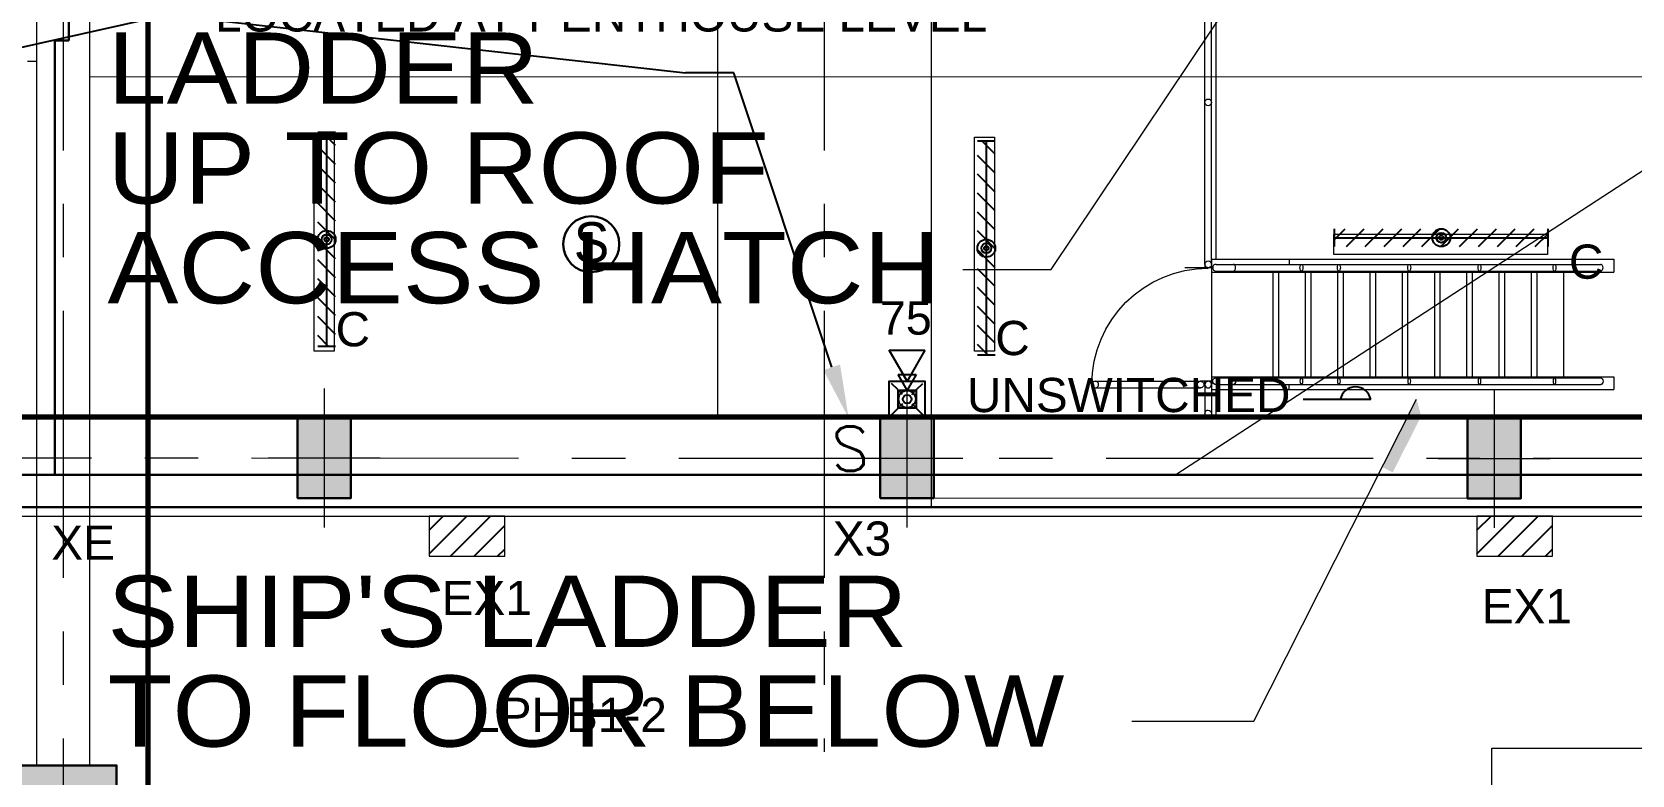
# Model space of a CAD drawing. Header units: inches. Extents: x -35176 to 0, y -3216 to 2257.
# Drawn here: x -22148 to -21788.5, y 377 to 543.8 of the extents above; entities that cross this region are included whole.
import ezdxf
from ezdxf import colors
from ezdxf.entities.mleader import LeaderData, LeaderLine
from ezdxf.enums import TextEntityAlignment as Align
from ezdxf.math import Vec2, Vec3

# ---------------------------------------------------------------- set-up
doc = ezdxf.new("R2010")
doc.units = ezdxf.units.IN
doc.header["$LTSCALE"] = 48
doc.header["$MEASUREMENT"] = 0
doc.linetypes.add('A114$0$CENTER', pattern=[2, 1.25, -0.25, 0.25, -0.25])
for name, color, linetype in [('0 @ 48', 7, 'Continuous'), ('0 @ 96', 7, 'Continuous'), ('A114$0$A-ANNO-PATT-13-14', 8, 'Continuous'), ('A114$0$A-ANNO-TEXT', 8, 'Continuous'), ('A114$0$A-COLS-COLS13-14', 8, 'Continuous'), ('A114$0$A-FLOR-HRAL', 8, 'Continuous'), ('A114$0$A-FLOR-OPN-TO-BELOW', 8, 'Continuous'), ('A114$0$A-FLOR-SLAB', 8, 'Continuous'), ('A114$0$A-FLOR-STRS', 8, 'Continuous'), ('A114$0$A-GRID-GRD13-14', 8, 'Continuous'), ('A114$0$A-GRID-GRDP0-15', 8, 'Continuous'), ('A114$0$A-WALL-FULL-EXTR', 8, 'Continuous'), ('A114$0$A-WALL-FULL-INTR', 8, 'Continuous'), ('A114$0$M-CONC-PAD', 8, 'Continuous'), ('A114$0$S-BEAM', 8, 'Continuous'), ('A114$0$S-STRUCT-ABOVE', 8, 'Continuous'), ('A614$0$br614 - E-Lite', 3, 'Continuous'), ('A614$0$Level 30', 8, 'Continuous'), ('ANNTEXT', 6, 'Continuous'), ('E-Anno-Keyn', 72, 'Continuous'), ('E-Anno-Note', 6, 'Continuous'), ('E-FIRE', 234, 'Continuous'), ('E-Lite', 53, 'Continuous'), ('E-Lite-Emer', 13, 'Continuous'), ('E-Lite-Swch @ 96', 53, 'Continuous'), ('E-TEXT', 6, 'Continuous'), ('G-Anno', 6, 'Continuous'), ('M-HVAC-text', 6, 'Continuous'), ('XREF', 7, 'Continuous')]:
    doc.layers.add(name, color=color, linetype=linetype)
doc.layers.add('E-Fire-Covr', color=240, linetype='Continuous', lineweight=70, plot=False)
doc.styles.add('A114$0$style-Arial', font='arial.ttf')
doc.styles.add('A614$0$style-Arial', font='arial.ttf')
doc.styles.add('M08', font='arial.ttf', dxfattribs={"height": 7.68})
doc.styles.add('MAMEP ANNO', font='arial.ttf', dxfattribs={"height": 0.101562})
doc.styles.get("Standard").update_dxf_attribs({"font": 'simplex.shx'})

# ---------------------------------------------------------------- blocks, each defined once
blk = doc.blocks.new('A114')
at = {"layer": 'A114$0$A-ANNO-PATT-13-14', "lineweight": 0}
for points in [[(-22088.3836, 439.1759, 0), (-22076.3837, 439.1759, 0), (-22088.3836, 457.1759, 0), (-22076.3837, 457.1759, 0)], [(-21957.4341, 439.1601, 0), (-21945.4341, 439.1601, 0), (-21957.4341, 457.1601, 0), (-21945.4341, 457.1601, 0)], [(-21825.4845, 439.0827, 0), (-21813.4846, 439.0827, 0), (-21825.4845, 457.0827, 0), (-21813.4846, 457.0827, 0)]]:
    blk.add_solid(points, dxfattribs=at)
at = {"layer": 'A114$0$A-ANNO-PATT-13-14', "lineweight": 30}
blk.add_solid([(-22129.0236, 355.1574), (-22129.0236, 379.1574), (-22153.0236, 355.1574), (-22153.0236, 379.1574)], dxfattribs=at)
at = {"layer": 'A114$0$A-ANNO-TEXT', "lineweight": 0, "flags": 128}
for points in [[(-21938.9164, 490.5193), (-21919.0658, 490.5193), (-21872.3835, 560.1351)], [(-21900.9129, 389.1184), (-21873.4878, 389.1184), (-21836.9209, 461.3796)]]:
    blk.add_lwpolyline(points, dxfattribs=at)
at = {"layer": 'A114$0$A-ANNO-TEXT', "lineweight": 0}
blk.add_solid([(-21836.9209, 461.3796), (-21844.6399, 446.1257), (-21835.8947, 457.5651), (-21842.2838, 444.9392)], dxfattribs=at)
blk.add_solid([(-21836.9209, 461.3796), (-21844.6399, 446.1257), (-21835.8947, 457.5651), (-21842.2838, 444.9392)], dxfattribs=at)
at = {"layer": 'A114$0$A-COLS-COLS13-14', "lineweight": 13}
for p, q in [((-22082.3836, 463.7513, 0.001), (-22082.3836, 432.6006, 0.001)), ((-21951.4341, 463.7354, 0.001), (-21951.4341, 432.5847, 0.001)), ((-21819.4845, 463.658, 0.001), (-21819.4845, 432.5074, 0.001)), ((-22094.959, 448.1759, 0.001), (-22069.8083, 448.1759, 0.001)), ((-21964.0094, 448.1601, 0.001), (-21938.8588, 448.1601, 0.001)), ((-21832.0599, 448.0827, 0.001), (-21806.9092, 448.0827, 0.001))]:
    blk.add_line(p, q, dxfattribs=at)
at = {"layer": 'A114$0$A-COLS-COLS13-14', "lineweight": 30}
for points in [[(-22088.3836, 457.1759), (-22076.3837, 457.1759), (-22076.3837, 439.1759), (-22088.3836, 439.1759)], [(-21957.4341, 457.1601), (-21945.4341, 457.1601), (-21945.4341, 439.1601), (-21957.4341, 439.1601)], [(-21825.4845, 457.0827), (-21813.4846, 457.0827), (-21813.4846, 439.0827), (-21825.4845, 439.0827)], [(-22153.0236, 355.1574, 0.0005), (-22129.0236, 355.1574, 0.0005), (-22129.0236, 379.1574, 0.0005), (-22153.0236, 379.1574, 0.0005)]]:
    blk.add_3dface(points, dxfattribs=at)
at = {"layer": 'A114$0$A-FLOR-HRAL', "lineweight": 13}
for p, q in [((-21884.4912, 491.6547), (-21884.4913, 561.3837)), ((-21882.9912, 491.6532), (-21882.9913, 561.3851)), ((-21909.1264, 465.404), (-21885.4913, 465.4032)), ((-21909.1264, 463.904), (-21885.4927, 463.9032)), ((-21884.4913, 464.6532), (-21884.4913, 458.1868)), ((-21882.9913, 464.6532), (-21882.9913, 458.1853))]:
    blk.add_line(p, q, dxfattribs=at)
at = {"layer": 'A114$0$A-FLOR-HRAL', "lineweight": 0}
for p, q in [((-21882.9913, 490.9032), (-21888.9913, 490.9032)), ((-21884.4913, 491.6547), (-21884.4913, 490.9032)), ((-21882.9913, 491.6532), (-21882.9913, 490.9032)), ((-21882.9913, 465.4032), (-21885.4913, 465.4032)), ((-21884.4913, 464.6518), (-21884.4913, 465.4032)), ((-21882.9913, 464.6532), (-21882.9913, 465.4032))]:
    blk.add_line(p, q, dxfattribs=at)
for centre, start, end in [((-21883.7413, 528.0192), 0, 359.999994), ((-21909.1264, 464.654), 270.112047, 90.000109), ((-21883.7413, 464.6532), 180.112047, 0.000109)]:
    blk.add_arc(centre, 0.75, start, end, dxfattribs=at)
at = {"layer": 'A114$0$A-FLOR-HRAL', "lineweight": 0, "extrusion": (0, 0, -1)}
for centre, radius, start, end in [((21883.7413, 464.6532), 26.1351, 360, 90), ((21883.7413, 491.6532), 0.75, 0.112047, 180.000109), ((21885.4913, 464.6532), 0.75, 270.112047, 90.000109), ((21883.7413, 458.1853), 0.75, 0.112047, 180.000109)]:
    blk.add_arc(centre, radius, start, end, dxfattribs=at)
at = {"layer": 'A114$0$A-FLOR-HRAL', "lineweight": 13, "extrusion": (0, 0, -1)}
for centre, start, end in [((21883.7413, 491.6532), 180.000109, 0.112047), ((21885.4913, 464.6532), 90.000109, 270.112047), ((21883.7413, 458.1853), 180.000109, 0.112047)]:
    blk.add_arc(centre, 0.75, start, end, dxfattribs=at)
at = {"layer": 'A114$0$A-FLOR-HRAL', "lineweight": 13}
for centre, start, end in [((-21909.1264, 464.654), 90.000109, 270.112047), ((-21883.7413, 464.6532), 0.000109, 180.112047)]:
    blk.add_arc(centre, 0.75, start, end, dxfattribs=at)
at = {"layer": 'A114$0$A-FLOR-OPN-TO-BELOW', "lineweight": 0}
blk.add_line((-21419.7855, 751.0361), (-21890.993, 444.3798), dxfattribs=at)
at = {"layer": 'A114$0$A-FLOR-SLAB', "lineweight": 13}
for p, q in [((-21881.993, 492.7782), (-21881.993, 563.6351)), ((-21881.993, 457.1191), (-21881.993, 463.5282))]:
    blk.add_line(p, q, dxfattribs=at)
at = {"layer": 'A114$0$A-FLOR-STRS', "lineweight": 0}
for p, q in [((-21882.9913, 492.7782), (-21792.5888, 492.7784)), ((-21882.9913, 492.7782), (-21882.9913, 463.5282)), ((-21865.5379, 492.7783), (-21865.5379, 491.6533)), ((-21792.5888, 492.7784), (-21792.5888, 489.9034)), ((-21882.9913, 489.9032), (-21792.5888, 489.9034)), ((-21881.993, 491.6532), (-21795.5581, 491.6534)), ((-21881.993, 490.1532), (-21795.5581, 490.1534)), ((-21869.2498, 489.9033), (-21869.2498, 466.4033)), ((-21867.9281, 489.9033), (-21867.9281, 466.4033)), ((-21865.5379, 490.1533), (-21865.5379, 489.9033)), ((-21861.9281, 489.9033), (-21861.9281, 466.4033)), ((-21860.6792, 489.9033), (-21860.6792, 466.4033)), ((-21854.6792, 489.9033), (-21854.6792, 466.4033)), ((-21853.4303, 489.9033), (-21853.4303, 466.4033)), ((-21847.4303, 489.9033), (-21847.4303, 466.4033)), ((-21846.1814, 489.9033), (-21846.1814, 466.4033)), ((-21840.1814, 489.9033), (-21840.1814, 466.4033)), ((-21838.9325, 490.1533), (-21838.9325, 466.4033)), ((-21832.9325, 489.9033), (-21832.9325, 466.4033)), ((-21831.6836, 489.9033), (-21831.6836, 466.4033)), ((-21825.6836, 489.9034), (-21825.6836, 466.4034)), ((-21824.4347, 489.9034), (-21824.4347, 466.4034)), ((-21818.4347, 489.9034), (-21818.4347, 466.4034)), ((-21817.1858, 489.9034), (-21817.1858, 466.4034)), ((-21811.1858, 489.9034), (-21811.1858, 466.4034)), ((-21809.9369, 489.9034), (-21809.9369, 466.4034)), ((-21803.9369, 489.9034), (-21803.9369, 466.4034)), ((-21882.9912, 466.4032), (-21792.5888, 466.4034)), ((-21881.993, 466.1533), (-21795.5581, 466.1531)), ((-21881.993, 464.6533), (-21795.5581, 464.6531)), ((-21865.5379, 466.1533), (-21865.5379, 466.4033)), ((-21865.5379, 463.5283), (-21865.5379, 464.6533)), ((-21792.5888, 466.4034), (-21792.5888, 463.5284)), ((-21882.9912, 463.5282), (-21792.5888, 463.5284))]:
    blk.add_line(p, q, dxfattribs=at)
blk.add_arc((-21881.993, 490.9032), 0.75, 90.000119, 270.000119, dxfattribs=at)
at = {"layer": 'A114$0$A-FLOR-STRS', "lineweight": 0, "extrusion": (0, 0, -1)}
blk.add_arc((21881.993, 465.4033), 0.75, 270.000119, 90.000119, dxfattribs=at)
at = {"layer": 'A114$0$A-FLOR-STRS', "lineweight": 0}
for centre, ratio in [((-21878.1043, 490.9032), 0.69774849), ((-21795.5581, 490.9034), 0.69774855)]:
    blk.add_ellipse(centre, major_axis=(0, -0.75), ratio=ratio, start_param=0, end_param=3.14159265, dxfattribs=at)
for centre in [(-21862.8064, 490.9033), (-21854.3797, 490.9033), (-21838.5795, 490.9033), (-21822.7794, 490.9034), (-21805.9379, 490.9034)]:
    blk.add_ellipse(centre, major_axis=(0, 0.75), ratio=0.43796358, dxfattribs=at)
at = {"layer": 'A114$0$A-FLOR-STRS', "lineweight": 0, "extrusion": (0, 0, -1)}
for centre, ratio in [((-21878.1043, 465.4033), 0.69774849), ((-21795.5581, 465.4031), 0.69774855)]:
    blk.add_ellipse(centre, major_axis=(0, 0.75), ratio=ratio, start_param=0, end_param=3.14159265, dxfattribs=at)
for centre in [(-21862.8064, 465.4033), (-21854.3797, 465.4032), (-21838.5795, 465.4032), (-21822.7794, 465.4032), (-21805.9379, 465.4031)]:
    blk.add_ellipse(centre, major_axis=(0, -0.75), ratio=0.43796358, dxfattribs=at)
at = {"layer": 'A114$0$A-GRID-GRD13-14', "linetype": 'A114$0$CENTER', "lineweight": 0}
blk.add_line((-22194.7071, 448.1825, 0.0011), (-21414.536, 448.1309), dxfattribs=at)
at = {"layer": 'A114$0$A-GRID-GRDP0-15', "linetype": 'A114$0$CENTER', "lineweight": 0}
for p, q in [((-22141.0236, 2113.2362), (-22141.0236, -676.9042)), ((-21970.0136, 2113.2362), (-21970.0136, 382.209))]:
    blk.add_line(p, q, dxfattribs=at)
at = {"layer": 'A114$0$A-WALL-FULL-EXTR', "lineweight": 30}
for p, q in [((-22142.9425, 541.9201), (-22142.9425, 444.3802)), ((-21693.535, 444.3794), (-22223.5561, 444.3804)), ((-22216.3061, 437.1317), (-21946.0136, 437.1314)), ((-21681.0866, 437.1294), (-22216.3061, 437.1304))]:
    blk.add_line(p, q, dxfattribs=at)
at = {"layer": 'A114$0$A-WALL-FULL-EXTR', "lineweight": 13}
blk.add_line((-22214.3061, 435.1317), (-21677.57, 435.1312), dxfattribs=at)
at = {"layer": 'A114$0$A-WALL-FULL-INTR', "lineweight": 30}
for p in [(-22139.7648, 652.1544), (-22142.9425, 541.9201)]:
    blk.add_line(p, (-22139.7649, 541.9201), dxfattribs=at)
at = {"layer": 'A114$0$M-CONC-PAD', "lineweight": 0}
blk.add_3dface([(-21477.996, 279.0408, 352.9729), (-21819.996, 279.0408, 352.9729), (-21819.996, 383.0685, 352.9729), (-21477.996, 383.0685, 352.9729)], dxfattribs=at)
at = {"layer": 'A114$0$S-BEAM', "lineweight": 0}
for p, q in [((-22147.0236, 1009.1489), (-22147.0236, 435.1304)), ((-22135.0236, 435.1302), (-22135.0236, 642.0895)), ((-22147.0236, 537.1636), (-22149.0665, 537.1636)), ((-21945.4341, 457.1601), (-21825.4845, 457.0827)), ((-21825.4845, 439.0827), (-21945.4341, 439.1601))]:
    blk.add_line(p, q, dxfattribs=at)
at = {"layer": 'A114$0$S-BEAM', "lineweight": 13}
for p, q in [((-22147.0236, 435.1304), (-22147.0236, 379.1574)), ((-22135.0236, 379.1574), (-22135.0236, 435.1304)), ((-22214.3061, 379.1574), (-22141.0236, 379.1574))]:
    blk.add_line(p, q, dxfattribs=at)
at = {"layer": 'A114$0$S-STRUCT-ABOVE', "lineweight": 13}
for p, q in [((-21994.0136, 939.1074), (-21994.0136, 457.1649)), ((-21946.0136, 939.1074), (-21946.0136, 437.1299)), ((-22135.0236, 533.8549), (-21485.2609, 533.7236))]:
    blk.add_line(p, q, dxfattribs=at)
at = {"layer": 'A114$0$A-ANNO-TEXT', "lineweight": 13, "style": 'A114$0$style-Arial', "width": 1.06875}
for s, height, p in [('LADDER', 16, (-22131.0775, 543.7053)), ('UP TO ROOF', 16, (-22131.0775, 521.3053)), ('ACCESS HATCH', 15.999998, (-22131.0775, 498.9053))]:
    blk.add_text(s, height=height, dxfattribs=at).set_placement(p, align=Align.TOP_LEFT)
at = {"layer": 'A114$0$A-ANNO-TEXT', "lineweight": 70, "style": 'A114$0$style-Arial', "width": 1.06875}
for s, p in [("SHIP'S LADDER", (-22131.0775, 421.7689)), ('TO FLOOR BELOW', (-22131.0775, 399.3689))]:
    blk.add_text(s, height=15.999998, dxfattribs=at).set_placement(p, align=Align.TOP_LEFT)
blk = doc.blocks.new('*U282')
at = {"layer": 'E-Fire-Covr'}
blk.add_lwpolyline([(10.15, 322), (318, 322), (318, -314), (-318, -314), (-318, 322), (-9.51, 322)], dxfattribs=at)
blk = doc.blocks.new('LTG-Switch-Anno')
at = {"color": 0, "linetype": 'ByBlock'}
blk.add_text('S', height=0.1042, dxfattribs=at).set_placement((0, -0.1094), align=Align.CENTER)
at = {"color": 6, "style": 'MAMEP ANNO'}
blk.add_attdef('SUB', (0.0521, -0.125), '', height=0.0729, dxfattribs=at)
blk = doc.blocks.new('LFIND4')
for p, q in [((-24, 2), (-24, -2)), ((24, 0), (-24, 0)), ((24, 2), (24, -2))]:
    blk.add_line(p, q)
for radius in [2, 1.12, 0.5]:
    blk.add_circle((0, 0), radius)
blk = doc.blocks.new('FA-StrobeSymbol-Anno')
at = {"color": 0, "linetype": 'ByBlock'}
for p, q in [((-0.0442, 0.0442), (-0.0737, 0.0736)), ((0.0442, 0.0442), (0.0736, 0.0737)), ((-0.0442, -0.0442), (-0.0736, -0.0737)), ((0.0442, -0.0442), (0.0737, -0.0736))]:
    blk.add_line(p, q, dxfattribs=at)
blk.add_circle((0, 0), 0.0403, dxfattribs=at)
blk = doc.blocks.new('*U646')
at = {"layer": '0 @ 48', "color": 0, "linetype": 'ByBlock', "xscale": 24, "yscale": 24, "zscale": 24}
blk.add_blockref('FA-StrobeSymbol-Anno', (0, 4), dxfattribs=at)
at = {"layer": '0 @ 96', "color": 0, "linetype": 'ByBlock', "xscale": 48, "yscale": 48, "zscale": 48}
blk.add_blockref('FA-StrobeSymbol-Anno', (0, 4), dxfattribs=at)
blk = doc.blocks.new('FA-Speaker-Anno')
at = {"color": 0, "linetype": 'ByBlock'}
for p, q in [((0.0833, 0), (0.1562, 0.0417)), ((0.1562, 0.0417), (0.1562, -0.0417)), ((0.1562, -0.0417), (0.0833, 0))]:
    blk.add_line(p, q, dxfattribs=at)
blk.add_lwpolyline([(0, 0.0417), (0.0833, 0.0417), (0.0833, -0.0417), (0, -0.0417)], close=True, dxfattribs=at)
blk = doc.blocks.new('*U647')
at = {"layer": '0 @ 48', "color": 0, "linetype": 'ByBlock', "xscale": 48, "yscale": 48, "zscale": 48, "rotation": 90}
blk.add_blockref('FA-Speaker-Anno', (0, 2), dxfattribs=at)
at = {"layer": '0 @ 96', "color": 0, "linetype": 'ByBlock', "xscale": 96, "yscale": 96, "zscale": 96, "rotation": 90}
blk.add_blockref('FA-Speaker-Anno', (0, 0), dxfattribs=at)
blk = doc.blocks.new('*U283')
at = {"layer": 'E-Fire-Covr'}
blk.add_lwpolyline([(-7.21, 540), (-270, 540), (-270, 0), (270, 0), (270, 540), (7.29, 540)], dxfattribs=at)
for name in ['*U647', '*U646']:
    blk.add_blockref(name, (0, 0))
at = {"color": 6, "style": 'MAMEP ANNO'}
blk.add_text('75', height=7.5, dxfattribs=at).set_placement((-6.12, 18.47))
blk = doc.blocks.new('A614')
at = {"layer": 'A614$0$br614 - E-Lite', "lineweight": 13}
for points in [[(-22080.13, 520.17), (-22080.13, 472.17), (-22084.63, 472.17), (-22084.63, 520.17)], [(-21931.76, 520.17), (-21931.76, 472.17), (-21936.26, 472.17), (-21936.26, 520.17)], [(-21855.54, 498.39), (-21807.54, 498.39), (-21807.54, 493.89), (-21855.54, 493.89)], [(-22058.81, 426.13), (-22041.81, 426.13), (-22041.81, 435.13), (-22058.81, 435.13)], [(-21823.38, 426.13), (-21806.38, 426.13), (-21806.38, 435.13), (-21823.38, 435.13)]]:
    blk.add_3dface(points, dxfattribs=at)
at = {"layer": 'A614$0$Level 30', "lineweight": 30}
blk.add_circle((-22022.38, 496.17), 6.29, dxfattribs=at)
at = {"layer": 'A614$0$Level 30', "lineweight": 30, "style": 'A614$0$style-Arial', "width": 0.95}
blk.add_text('S', height=9, dxfattribs=at).set_placement((-22026.3, 492.11))
blk = doc.blocks.new('MLD-KeyNote')
at = {"color": 0, "linetype": 'Continuous', "transparency": 16777216}
blk.add_lwpolyline([(-0.09375, -0.09375), (0.09375, -0.09375), (0.09375, 0.09375), (-0.09375, 0.09375)], close=True, dxfattribs=at)
at = {"color": 0, "linetype": 'ByBlock', "transparency": 16777216, "style": 'MAMEP ANNO'}
blk.add_attdef('ID', text='', height=0.10156, dxfattribs=at).set_placement((0, 0), align=Align.MIDDLE_CENTER)

msp = doc.modelspace()

# ---------------------------------------------------------------- hatches: boundary and pattern name
at = {"layer": 'E-Lite-Emer'}
h = msp.add_hatch(dxfattribs=at)
h.set_pattern_fill('ANSI31', color=256, scale=24, angle=90, style=0)
h.set_pattern_definition([(135, (-19360.0826, 2592.765), (-2.1213203, -2.1213203), [])])
h.paths.add_polyline_path([(-22079.83, 473.24), (-22079.83, 521.24), (-22083.83, 521.24), (-22083.83, 473.24)])
h = msp.add_hatch(dxfattribs=at)
h.set_pattern_fill('ANSI31', color=256, scale=24, angle=90, style=0)
h.set_pattern_definition([(135, (-19211.8512, 2590.7912), (-2.1213203, -2.1213203), [])])
h.paths.add_polyline_path([(-21931.6, 471.27), (-21931.6, 519.27), (-21935.6, 519.27), (-21935.6, 471.27)])
h = msp.add_hatch(dxfattribs=at)
h.set_pattern_fill('ANSI31', color=256, scale=24, style=0)
h.set_pattern_definition([(45, (-19735.8415, -2224.122), (-2.1213203, 2.1213203), [])])
h.paths.add_polyline_path([(-21855.37, 495.63), (-21807.37, 495.63), (-21807.37, 499.63), (-21855.37, 499.63)])
h = msp.add_hatch(dxfattribs=at)
h.set_pattern_fill('ANSI31', color=256, scale=30)
h.set_pattern_definition([(45, (1056.2046, -641.3918), (-2.6516504, 2.6516504), [])])
h.paths.add_polyline_path([(-22058.81, 435.13), (-22041.81, 435.13), (-22041.81, 426.13), (-22058.81, 426.13)])
h = msp.add_hatch(dxfattribs=at)
h.set_pattern_fill('ANSI31', color=256, scale=30)
h.set_pattern_definition([(45, (1291.637, -641.3918), (-2.6516504, 2.6516504), [])])
h.paths.add_polyline_path([(-21823.38, 435.13), (-21806.38, 435.13), (-21806.38, 426.13), (-21823.38, 426.13)])

# ---------------------------------------------------------------- linework, layer by layer
at = {"layer": 'G-Anno'}
msp.add_line((-21847.23, 461.32), (-21862.41, 461.32), dxfattribs=at)
msp.add_arc((-21850.65, 460.65), 3.48, 11.1197, 168.8803, dxfattribs=at)

# ---------------------------------------------------------------- block references
at = {"layer": 'E-FIRE'}
for name, p in [('*U283', (-21951.4, 457.4)), ('*U282', (-22439.99, 398.39))]:
    msp.add_blockref(name, p, dxfattribs=at)
at = {"layer": 'E-Lite'}
for p, rotation in [((-22081.83, 497.24), 270), ((-21933.6, 495.27), 270), ((-21831.37, 497.63), 180)]:
    msp.add_blockref('LFIND4', p, dxfattribs=dict(at, rotation=rotation))
at = {"layer": 'E-Lite-Swch @ 96', "xscale": 96, "yscale": 96, "zscale": 96}
msp.add_blockref('LTG-Switch-Anno', (-21964.19, 455.77, 0), dxfattribs=at)
at = {"layer": 'XREF'}
for name in ['A114', 'A614']:
    msp.add_blockref(name, (0, 0), dxfattribs=at)

# ---------------------------------------------------------------- texts
at = {"layer": 'ANNTEXT', "style": 'M08'}
msp.add_text('XE', height=7.68, dxfattribs=at).set_placement((-22143.72, 425.32))
at = {"layer": 'E-TEXT', "style": 'M08'}
for s, p in [('C', (-21802.7, 488.42)), ('C', (-22079.83, 473.24)), ('C', (-21931.6, 471.27)), ('UNSWITCHED', (-21937.97, 458.48)), ('LPHB1-2', (-22048.92, 386.68))]:
    msp.add_text(s, height=7.68, dxfattribs=at).set_placement(p)
at = {"layer": 'G-Anno', "style": 'M08'}
msp.add_text('X3', height=7.68, dxfattribs=at).set_placement((-21968.11, 426.25, -40))
at = {"layer": 'G-Anno', "char_height": 7.68, "attachment_point": 1, "style": 'M08'}
for insert in [(-22055.99, 420.59), (-21822.29, 418.73)]:
    msp.add_mtext_dynamic_manual_height_columns('EX1', width=23.1024, gutter_width=1, heights=[0], dxfattribs=dict(at, insert=insert))

# ---------------------------------------------------------------- leaders
at = {"layer": 'E-Anno-Keyn'}
ml = msp.add_multileader_block('Standard', dxfattribs=at)
ml.set_content('MLD-KeyNote', color=256, scale=96)
ml.set_attribute('ID', '1', width=0)
ml.set_leader_properties(color=256, linetype='Continuous')
ml.build(insert=Vec2(0, 0))
ml.multileader.update_dxf_attribs({"has_dogleg": 0, "text_left_attachment_type": 2, "text_right_attachment_type": 2, "dogleg_length": 3.84, "arrow_head_size": 12, "scale": 96})
ctx = ml.context
ctx.base_point, ctx.scale, ctx.char_height, ctx.arrow_head_size, ctx.landing_gap_size, ctx.plane_origin = Vec3(-22834.24, 1024.13), 96, 737.28, 12, 384, Vec3(-22922.48, 966.89)
ctx.left_attachment, ctx.right_attachment = 2, 2
notes = []
notes.append((ctx, [(0, (0, 0, 0), (0, 0), (1, 0), 1, [])]))
ctx.block.insert = Vec3(-22825.24, 1024.13)
at = {"layer": 'E-Anno-Note'}
ml = msp.add_multileader_mtext('Standard', dxfattribs=at)
ml.set_content('LOCATED AT PENTHOUSE LEVEL', color=256, style='MAMEP ANNO')
ml.set_leader_properties(color=256, linetype='Continuous')
ml.build(insert=Vec2(0, 0))
ml.multileader.update_dxf_attribs({"has_dogleg": 0, "text_right_attachment_type": 3, "dogleg_length": 3.84, "arrow_head_size": 12, "scale": 96})
ctx = ml.context
ctx.base_point, ctx.scale, ctx.char_height, ctx.arrow_head_size, ctx.landing_gap_size, ctx.plane_origin = Vec3(-22110.65, 547.69), 96, 7.68, 12, 3.75, Vec3(-22160.52, 562.55)
ctx.right_attachment = 3
notes.append((ctx, [(1, (1, 1, 0), (-21632.21, 534.62), (-1, 0), 369, [(0, [(-22171.61, 535.64), (-22117.73, 547.69)], 0, []), (1, [(-21964.55, 457.15), (-21990.37, 534.62)], 0, [])])]))
ctx.mtext.insert, ctx.mtext.width, ctx.mtext.flow_direction = Vec3(-22106.9, 551.6), 134.1946, 5
at = {"layer": 'M-HVAC-text'}
ml = msp.add_multileader_mtext('Standard', dxfattribs=at)
ml.set_content('{\\L2-EUH-PH-1}', color=256, style='M08')
ml.set_leader_properties(color=256)
ml.build(insert=Vec2(0, 0))
ml.multileader.update_dxf_attribs({"has_dogleg": 0, "text_left_attachment_type": 2, "text_right_attachment_type": 2, "dogleg_length": 3.84, "arrow_head_size": 7.69})
ctx = ml.context
ctx.base_point, ctx.char_height, ctx.arrow_head_size, ctx.landing_gap_size, ctx.plane_origin = Vec3(-23317.75, 983.83), 7.68, 7.69, 4, Vec3(-23320.37, 949.75)
ctx.left_attachment, ctx.right_attachment, ctx.text_align_type = 2, 2, 2
notes.append((ctx, [(0, (0, 0, 0), (0, 0), (1, 0), 1, [])]))
ctx.mtext.insert, ctx.mtext.alignment, ctx.mtext.flow_direction = Vec3(-23255.82, 988.45), 3, 5
ml = msp.add_multileader_mtext('Standard', dxfattribs=at)
ml.set_content('{\\L2-AHU-PH-1}', color=256, style='M08')
ml.set_leader_properties(color=256)
ml.build(insert=Vec2(0, 0))
ml.multileader.update_dxf_attribs({"has_dogleg": 0, "text_left_attachment_type": 2, "text_right_attachment_type": 2, "dogleg_length": 3.84, "arrow_head_size": 7.69})
ctx = ml.context
ctx.base_point, ctx.char_height, ctx.arrow_head_size, ctx.landing_gap_size, ctx.plane_origin = Vec3(-23298.69, 755.99), 7.68, 7.69, 4, Vec3(-23313.18, 730.43)
ctx.left_attachment, ctx.right_attachment, ctx.text_align_type = 2, 2, 2
notes.append((ctx, [(0, (0, 0, 0), (0, 0), (1, 0), 1, [])]))
ctx.mtext.insert, ctx.mtext.alignment, ctx.mtext.flow_direction = Vec3(-23236.77, 760.61), 3, 5
ml = msp.add_multileader_mtext('Standard', dxfattribs=at)
ml.set_content('{\\L2-AHU-PH-7}', color=256, style='M08')
ml.set_leader_properties(color=256)
ml.build(insert=Vec2(0, 0))
ml.multileader.update_dxf_attribs({"has_dogleg": 0, "text_left_attachment_type": 2, "text_right_attachment_type": 2, "dogleg_length": 3.84, "arrow_head_size": 7.69})
ctx = ml.context
ctx.base_point, ctx.char_height, ctx.arrow_head_size, ctx.landing_gap_size, ctx.plane_origin = Vec3(-22587.21, 659.02, 0), 7.68, 7.69, 4, Vec3(-22755.43, 646.1, 0)
ctx.left_attachment, ctx.right_attachment, ctx.text_align_type = 2, 2, 2
notes.append((ctx, [(0, (0, 0, 0), (0, 0), (1, 0), 1, [])]))
ctx.mtext.insert, ctx.mtext.width, ctx.mtext.alignment, ctx.mtext.flow_direction = Vec3(-22523.8, 663.64, 0), 0.7252, 3, 5
for ctx, leaders in notes:
    for number, flags, end, landing, length, lines in leaders:
        leader = LeaderData()
        leader.index, (leader.has_last_leader_line, leader.has_dogleg_vector, leader.attachment_direction) = number, flags
        leader.last_leader_point, leader.dogleg_vector, leader.dogleg_length = Vec3(end), Vec3(landing), length
        for number, points, colour, breaks in lines:
            line = LeaderLine()
            line.index, line.vertices, line.color, line.breaks = number, Vec3.list(points), colors.encode_raw_color(colour), breaks
            leader.lines.append(line)
        ctx.leaders.append(leader)

doc.saveas('drawing.dxf')
